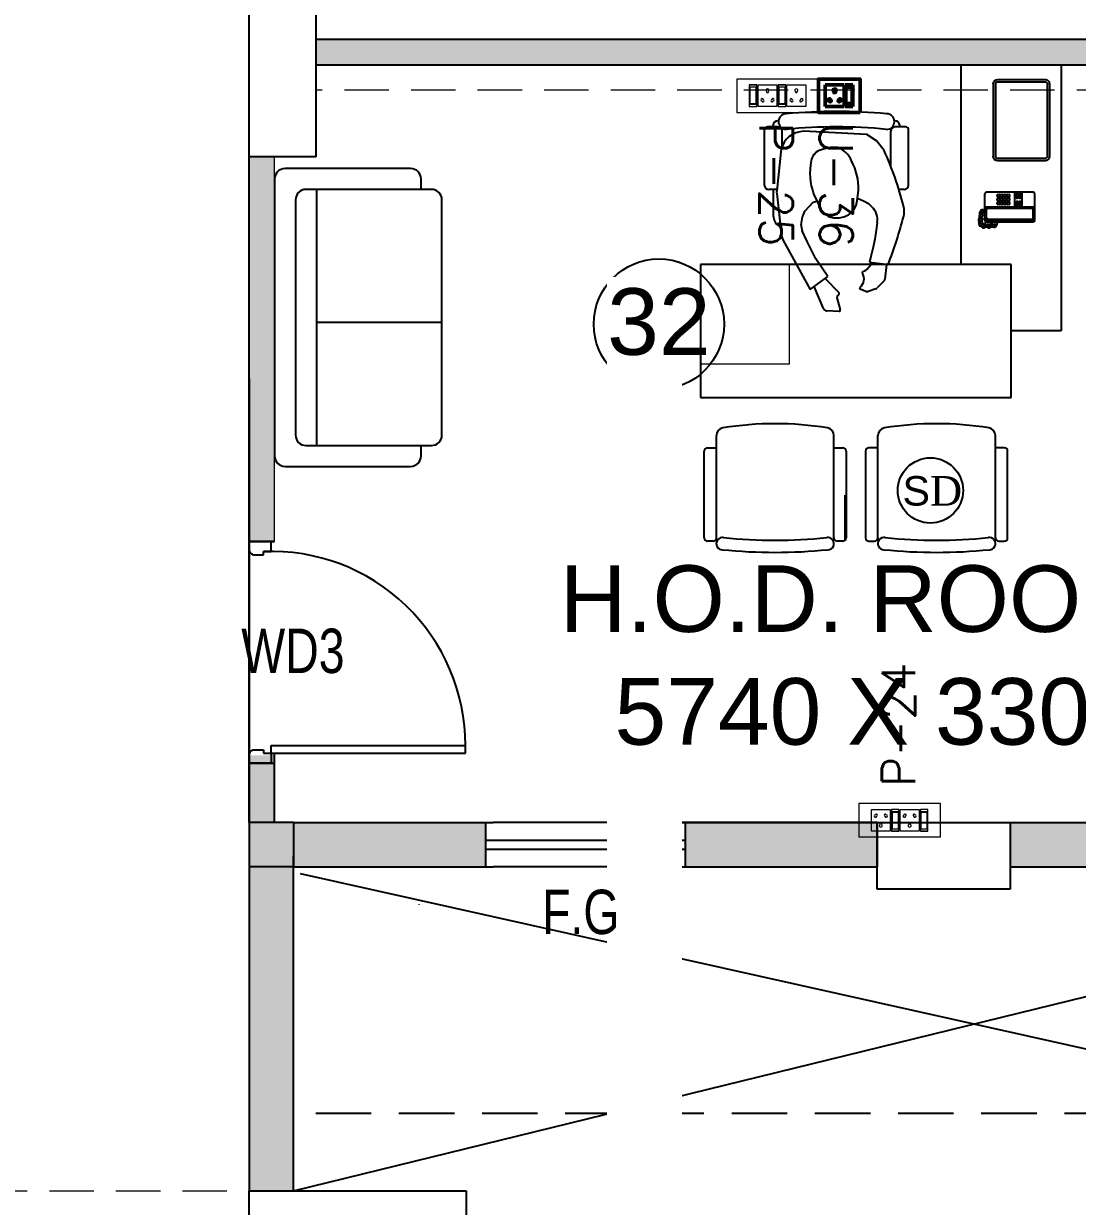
# Model space of a CAD drawing. Extents: x 11369658 to 11598203, y -3946797 to -3787209.
# Drawn here: x 11396796 to 11401545, y -3901166 to -3895836 of the extents above; entities that cross this region are included whole.
import ezdxf

# ---------------------------------------------------------------- set-up
doc = ezdxf.new("R2010")
doc.units = 0
doc.header["$MEASUREMENT"] = 0
for name, pattern in [('CENTER', [0]), ('DASHED', [0.75, 0.5, -0.25]), ('HIDDEN', [0.375, 0.25, -0.125])]:
    doc.linetypes.add(name, pattern=pattern)
doc.layers.get('0').update_dxf_attribs({"linetype": 'CONTINUOUS'})
for name, color, linetype, lineweight in [('0.0', 8, 'CONTINUOUS', 0), ('ELE-2NOS OF 6-16 RAW POWER SOCKET', 1, 'CONTINUOUS', 20), ('ELE-POWER SOCKET TEXT', 7, 'CONTINUOUS', 5), ('FA-BELOW SMOKE DERECTOR', 1, 'CONTINUOUS', 25)]:
    doc.layers.add(name, color=color, linetype=linetype, lineweight=lineweight)
for name, color, linetype in [('BEAM', 251, 'CONTINUOUS'), ('ELE-1NO 6-16A UPS SCOCKET', 223, 'CONTINUOUS'), ('ELE-LIGHTING TEXT', 7, 'CONTINUOUS'), ('HS', 251, 'CONTINUOUS')]:
    doc.layers.add(name, color=color, linetype=linetype)
doc.styles.add('ARIAL', font='arial.ttf', dxfattribs={"width": 0.75})
doc.styles.add('PDF Times New Roman', font='times.ttf')
doc.styles.get("Standard").update_dxf_attribs({"font": 'arial.ttf'})

# ---------------------------------------------------------------- blocks, each defined once
blk = doc.blocks.new('6 MODULES RAW POWER')
at = {"layer": 'ELE-2NOS OF 6-16 RAW POWER SOCKET', "color": 1, "ltscale": 300}
for p, q in [((-6.1, 92), (-6.1, 19.7)), ((-6.1, 92), (-6.1, 19.7)), ((19.1, 92), (-6.1, 92)), ((-6.1, 92), (19.1, 92)), ((-4, 84.2), (-4, 27.6)), ((17, 84.2), (-4, 84.2)), ((17, 27.6), (17, 84.2)), ((19.1, 19.7), (19.1, 92)), ((23.3, 92), (86.6, 92)), ((23.3, 19.7), (23.3, 92)), ((86.6, 92), (86.6, 19.7)), ((90.8, 92), (90.8, 19.7)), ((90.8, 92), (90.8, 19.7)), ((116, 92), (90.8, 92)), ((90.8, 92), (116, 92)), ((92.9, 84.2), (92.9, 27.6)), ((113.9, 84.2), (92.9, 84.2)), ((113.9, 27.6), (113.9, 84.2)), ((116, 19.7), (116, 92)), ((120.2, 19.7), (120.2, 92)), ((120.2, 92), (183.6, 92)), ((183.6, 92), (183.6, 19.7)), ((-6.1, 19.7), (19.1, 19.7)), ((-4, 30.1), (17, 30.1)), ((-4, 27.6), (17, 27.6)), ((86.6, 19.7), (23.3, 19.7)), ((90.8, 19.7), (116, 19.7)), ((92.9, 30.1), (113.9, 30.1)), ((92.9, 27.6), (113.9, 27.6)), ((183.6, 19.7), (120.2, 19.7))]:
    blk.add_line(p, q, dxfattribs=at)
blk.add_lwpolyline([(-48.5, 0), (226, 0), (226, 111.7), (-48.5, 111.7)], close=True, dxfattribs=at)
for centre, radius, start, end in [((36.9, 41.8), 4.25, 5.2689, 272.51), ((40.3, 38.8), 3.43, 202.6838, 75.0951), ((55, 73.7), 4.93, 307.1584, 232.8416), ((55, 68.8), 3.14, 161.4031, 18.5969), ((69.7, 38.8), 3.43, 104.9049, 337.3162), ((73, 41.8), 4.25, 267.49, 174.7311), ((133.8, 41.8), 4.25, 5.2689, 272.51), ((137.2, 38.8), 3.43, 202.6838, 75.0951), ((151.9, 73.7), 4.93, 307.1584, 232.8416), ((151.9, 68.8), 3.14, 161.4031, 18.5969), ((166.6, 38.8), 3.43, 104.9049, 337.3162), ((169.9, 41.8), 4.25, 267.49, 174.7311)]:
    blk.add_arc(centre, radius, start, end, dxfattribs=at)
blk = doc.blocks.new('UPS 6-16A 3M UPS SOCKET')
at = {"layer": 'ELE-1NO 6-16A UPS SCOCKET', "color": 223, "lineweight": 50}
for p, q in [((0, 57.9), (72.3, 57.9)), ((0, 57.9), (72.3, 57.9)), ((0, 32.7), (0, 57.9)), ((0, 57.9), (0, 32.7)), ((7.9, 55.8), (64.4, 55.8)), ((7.9, 34.8), (7.9, 55.8)), ((61.9, 55.8), (61.9, 34.8)), ((64.4, 55.8), (64.4, 34.8)), ((72.3, 57.9), (72.3, 32.7)), ((72.3, 32.7), (0, 32.7)), ((0, 28.5), (0, -34.8)), ((72.3, 28.5), (0, 28.5)), ((64.4, 34.8), (7.9, 34.8)), ((72.3, -34.8), (72.3, 28.5)), ((0, -34.8), (72.3, -34.8))]:
    blk.add_line(p, q, dxfattribs=at)
blk.add_lwpolyline([(92, 82.1), (92, -57.5), (-19.7, -57.5), (-19.7, 82.1)], close=True, dxfattribs=at)
for centre, radius, start, end in [((18.3, -3.1), 4.93, 37.1584, 322.8416), ((23.2, -3.1), 3.14, 251.4031, 108.5969), ((50.3, 14.9), 4.25, 357.49, 264.7311), ((53.2, 11.6), 3.43, 194.9049, 67.3162), ((50.3, -21.1), 4.25, 95.2689, 2.51), ((53.2, -17.8), 3.43, 292.6838, 165.0951)]:
    blk.add_arc(centre, radius, start, end, dxfattribs=at)
blk = doc.blocks.new('SMOKE DETECTOR')
at = {"layer": 'FA-BELOW SMOKE DERECTOR', "color": 7}
blk.add_circle((931029, -118294), 350, dxfattribs=at)
at = {"layer": 'FA-BELOW SMOKE DERECTOR', "insert": (930730, -118461), "char_height": 316.24, "attachment_point": 7, "style": 'PDF Times New Roman'}
blk.add_mtext('{\\fArial|b0|i0|c0|p34;S}D', dxfattribs=at)

msp = doc.modelspace()

# ---------------------------------------------------------------- hatches: boundary and pattern name
at = {"ltscale": 500}
for points in [[(11403842.5, -3895906.4), (11400442.5, -3895906.4), (11400442.5, -3896021.4), (11403842.5, -3896021.4)], [(11398012.5, -3899636.4), (11397812.5, -3899636.4), (11397812.5, -3901096.4), (11398012.5, -3901096.4)]]:
    msp.add_hatch(color=8, dxfattribs=at).paths.add_polyline_path(points)
at = {"layer": 'HS', "lineweight": -3, "ltscale": 500}
h = msp.add_hatch(color=8, dxfattribs=at)
h.dxf.hatch_style = 1
h.paths.add_polyline_path([(11403842.5, -3896021.4), (11403842.5, -3895906.4), (11400442.5, -3895906.4), (11398112.5, -3895906.4), (11398112.5, -3896021.4)])
h = msp.add_hatch(color=8, dxfattribs=at)
h.dxf.hatch_style = 1
h.paths.add_polyline_path([(11397812.5, -3896169.5), (11397812.5, -3897867.5), (11397927.5, -3897877.3), (11397812.5, -3897867.5)])
h.paths.add_polyline_path([(11397812.5, -3898169.5), (11397812.5, -3896436.4), (11397927.5, -3896436.4), (11397927.5, -3898169.5)])
h = msp.add_hatch(color=8, dxfattribs=at)
h.dxf.hatch_style = 1
h.paths.add_polyline_path([(11397812.5, -3897436.4), (11397812.5, -3899134.3), (11397927.5, -3899144.1), (11397812.5, -3899134.3)])
h.paths.add_polyline_path([(11397812.5, -3899436.4), (11397812.5, -3899134.3), (11397927.5, -3899134.3), (11397927.5, -3899436.4)])
h = msp.add_hatch(color=8, dxfattribs=at)
h.dxf.hatch_style = 1
h.paths.add_polyline_path([(11397812.5, -3899636.4), (11398012.5, -3899636.4), (11398012.5, -3899436.4), (11397812.5, -3899436.4)])
h = msp.add_hatch(color=8, dxfattribs=at)
h.dxf.hatch_style = 1
h.paths.add_polyline_path([(11399777.5, -3899636.4), (11400642.5, -3899636.4), (11400642.5, -3899436.4), (11399777.5, -3899436.4)])
h.paths.add_polyline_path([(11398877.5, -3899436.4), (11398012.5, -3899436.4), (11398012.5, -3899636.4), (11398877.5, -3899636.4)])
h = msp.add_hatch(color=8, dxfattribs=at)
h.dxf.hatch_style = 1
h.paths.add_polyline_path([(11402142.5, -3899636.4), (11402142.5, -3899436.4), (11401242.5, -3899436.4), (11401242.5, -3899636.4)])

# ---------------------------------------------------------------- linework, layer by layer
at = {"color": 8, "lineweight": 25, "ltscale": 500}
for p, q in [((11397812.5, -3896436.4), (11397812.5, -3895536.4)), ((11398112.5, -3895536.4), (11398112.5, -3896436.4)), ((11397812.5, -3899436.4), (11397812.5, -3896436.4)), ((11398112.5, -3896436.4), (11397812.5, -3896436.4)), ((11398877.5, -3899436.4), (11398877.5, -3899636.4)), ((11400642.5, -3899436.4), (11399327.5, -3899436.4)), ((11400642.5, -3899436.4), (11399462.5, -3899436.4)), ((11399777.5, -3899436.4), (11399777.5, -3899636.4)), ((11400642.5, -3899736.4), (11400642.5, -3899436.4)), ((11400642.5, -3899436.4), (11401242.5, -3899436.4)), ((11401242.5, -3899436.4), (11401242.5, -3899736.4)), ((11398012.5, -3899636.4), (11397812.5, -3899636.4)), ((11397812.5, -3899636.4), (11397812.5, -3901096.4)), ((11398012.5, -3901096.4), (11398012.5, -3899588.1)), ((11398012.5, -3901096.4), (11398012.5, -3899636.4)), ((11401242.5, -3899736.4), (11400642.5, -3899736.4)), ((11398577.5, -3899804.7), (11398577.5, -3899805.5)), ((11397812.5, -3901096.4), (11398012.5, -3901096.4)), ((11397812.5, -3901396.4), (11397812.5, -3901096.4)), ((11397812.5, -3901096.4), (11398790.7, -3901096.4)), ((11398790.7, -3901096.4), (11398790.7, -3901396.4))]:
    msp.add_line(p, q, dxfattribs=at)
at = {"color": 8, "lineweight": 25}
for p, q in [((11398112.5, -3895906.4), (11400442.5, -3895906.4)), ((11400442.5, -3895906.4), (11403842.5, -3895906.4)), ((11398112.5, -3896021.4), (11403842.5, -3896021.4)), ((11401022.3, -3896921.4), (11401022.3, -3896021.4)), ((11401022.3, -3896021.4), (11401472.3, -3896021.4)), ((11401472.3, -3896021.4), (11401472.3, -3897221.4)), ((11401166.6, -3896108.3), (11401166.6, -3896434.3)), ((11401176.6, -3896108.3), (11401176.6, -3896434.3)), ((11401186.6, -3896088.3), (11401399.6, -3896088.3)), ((11401186.6, -3896098.3), (11401399.6, -3896098.3)), ((11401409.6, -3896108.3), (11401409.6, -3896434.3)), ((11401419.6, -3896108.3), (11401419.6, -3896434.3)), ((11400198.7, -3896273.9), (11400195.3, -3896273.9)), ((11400724.2, -3896273.9), (11400720.8, -3896273.9)), ((11400134.7, -3896563.9), (11400134.7, -3896315.4)), ((11400194.8, -3896301.7), (11400148.4, -3896301.7)), ((11400174.7, -3896301.7), (11400174.7, -3896294.4)), ((11400214.7, -3896389), (11400214.7, -3896321.6)), ((11400596, -3896336.4), (11400311.7, -3896321)), ((11400640.7, -3896364.5), (11400596, -3896336.4)), ((11400704.7, -3896479.4), (11400704.7, -3896321.6)), ((11400771.1, -3896301.7), (11400724.6, -3896301.7)), ((11400744.7, -3896301.7), (11400744.7, -3896294.4)), ((11400784.7, -3896563.9), (11400784.7, -3896315.4)), ((11400674.7, -3896407.8), (11400640.7, -3896364.5)), ((11400208.5, -3896414.7), (11400190.4, -3896590.4)), ((11400209.9, -3896403.4), (11400208.5, -3896414.7)), ((11400411.6, -3896398.7), (11400382, -3896408.1)), ((11400433.3, -3896395.1), (11400411.6, -3896398.7)), ((11400464.3, -3896394.3), (11400433.3, -3896395.1)), ((11401399.6, -3896444.3), (11401186.6, -3896444.3)), ((11401399.6, -3896454.3), (11401186.6, -3896454.3)), ((11400191.1, -3896583.9), (11400154.7, -3896583.9)), ((11400176.6, -3896706.6), (11400176.6, -3896583.9)), ((11400190.5, -3896601.3), (11400212.5, -3896792.4)), ((11400552.8, -3896633.2), (11400558.6, -3896587.7)), ((11400764.7, -3896583.9), (11400741.2, -3896583.9)), ((11401128.7, -3896721.5), (11401128.7, -3896602.8)), ((11401345.7, -3896595.8), (11401136.7, -3896595.8)), ((11401263.7, -3896663.8), (11401263.7, -3896595.8)), ((11401272.7, -3896602.8), (11401275.7, -3896602.8)), ((11401284.2, -3896602.8), (11401287.2, -3896602.8)), ((11401296.2, -3896663.8), (11401296.2, -3896595.8)), ((11401353.7, -3896723.8), (11401353.7, -3896602.8)), ((11400318.9, -3896680.2), (11400354.8, -3896641.2)), ((11400354.8, -3896641.2), (11400371.4, -3896635.8)), ((11400356.9, -3896603.7), (11400386.1, -3896665.8)), ((11400537.7, -3896675.8), (11400547.8, -3896656.3)), ((11400547.8, -3896656.3), (11400552.8, -3896633.2)), ((11400554.1, -3896623.4), (11400584.1, -3896636.8)), ((11400584.1, -3896636.8), (11400603.6, -3896646.9)), ((11400603.6, -3896646.9), (11400619.5, -3896662.1)), ((11401184.7, -3896615.8), (11401184.7, -3896607.8)), ((11401184.7, -3896632.8), (11401184.7, -3896624.8)), ((11401184.7, -3896649.8), (11401184.7, -3896641.8)), ((11401186.7, -3896605.8), (11401192.7, -3896605.8)), ((11401192.7, -3896617.8), (11401186.7, -3896617.8)), ((11401186.7, -3896622.8), (11401192.7, -3896622.8)), ((11401192.7, -3896634.8), (11401186.7, -3896634.8)), ((11401186.7, -3896639.8), (11401192.7, -3896639.8)), ((11401192.7, -3896651.8), (11401186.7, -3896651.8)), ((11401194.7, -3896607.8), (11401194.7, -3896615.8)), ((11401194.7, -3896624.8), (11401194.7, -3896632.8)), ((11401194.7, -3896641.8), (11401194.7, -3896649.8)), ((11401199.7, -3896615.8), (11401199.7, -3896607.8)), ((11401199.7, -3896632.8), (11401199.7, -3896624.8)), ((11401199.7, -3896649.8), (11401199.7, -3896641.8)), ((11401201.7, -3896605.8), (11401207.7, -3896605.8)), ((11401207.7, -3896617.8), (11401201.7, -3896617.8)), ((11401201.7, -3896622.8), (11401207.7, -3896622.8)), ((11401207.7, -3896634.8), (11401201.7, -3896634.8)), ((11401201.7, -3896639.8), (11401207.7, -3896639.8)), ((11401207.7, -3896651.8), (11401201.7, -3896651.8)), ((11401209.7, -3896607.8), (11401209.7, -3896615.8)), ((11401209.7, -3896624.8), (11401209.7, -3896632.8)), ((11401209.7, -3896641.8), (11401209.7, -3896649.8)), ((11401214.7, -3896615.8), (11401214.7, -3896607.8)), ((11401214.7, -3896632.8), (11401214.7, -3896624.8)), ((11401214.7, -3896649.8), (11401214.7, -3896641.8)), ((11401216.7, -3896605.8), (11401222.7, -3896605.8)), ((11401222.7, -3896617.8), (11401216.7, -3896617.8)), ((11401216.7, -3896622.8), (11401222.7, -3896622.8)), ((11401222.7, -3896634.8), (11401216.7, -3896634.8)), ((11401216.7, -3896639.8), (11401222.7, -3896639.8)), ((11401222.7, -3896651.8), (11401216.7, -3896651.8)), ((11401224.7, -3896607.8), (11401224.7, -3896615.8)), ((11401224.7, -3896624.8), (11401224.7, -3896632.8)), ((11401224.7, -3896641.8), (11401224.7, -3896649.8)), ((11401229.7, -3896615.8), (11401229.7, -3896607.8)), ((11401229.7, -3896632.8), (11401229.7, -3896624.8)), ((11401229.7, -3896649.8), (11401229.7, -3896641.8)), ((11401231.7, -3896605.8), (11401237.7, -3896605.8)), ((11401237.7, -3896617.8), (11401231.7, -3896617.8)), ((11401231.7, -3896622.8), (11401237.7, -3896622.8)), ((11401237.7, -3896634.8), (11401231.7, -3896634.8)), ((11401231.7, -3896639.8), (11401237.7, -3896639.8)), ((11401237.7, -3896651.8), (11401231.7, -3896651.8)), ((11401239.7, -3896607.8), (11401239.7, -3896615.8)), ((11401239.7, -3896624.8), (11401239.7, -3896632.8)), ((11401239.7, -3896641.8), (11401239.7, -3896649.8)), ((11401270.7, -3896620.8), (11401270.7, -3896604.8)), ((11401270.7, -3896654.8), (11401270.7, -3896638.8)), ((11401275.7, -3896622.8), (11401272.7, -3896622.8)), ((11401272.7, -3896636.8), (11401275.7, -3896636.8)), ((11401277.7, -3896604.8), (11401277.7, -3896620.8)), ((11401277.7, -3896638.8), (11401277.7, -3896654.8)), ((11401282.2, -3896620.8), (11401282.2, -3896604.8)), ((11401282.2, -3896654.8), (11401282.2, -3896638.8)), ((11401287.2, -3896622.8), (11401284.2, -3896622.8)), ((11401284.2, -3896636.8), (11401287.2, -3896636.8)), ((11401289.2, -3896604.8), (11401289.2, -3896620.8)), ((11401289.2, -3896638.8), (11401289.2, -3896654.8)), ((11400301.4, -3896742.3), (11400306.1, -3896707.3)), ((11401353.7, -3896663.8), (11401128.7, -3896663.8)), ((11401131.7, -3896723.8), (11401131.7, -3896663.8)), ((11401136.2, -3896711.8), (11401136.2, -3896675.8)), ((11401141.7, -3896668.9), (11401141.7, -3896663.8)), ((11401339.2, -3896668.8), (11401143.2, -3896668.8)), ((11401275.7, -3896656.8), (11401272.7, -3896656.8)), ((11401287.2, -3896656.8), (11401284.2, -3896656.8)), ((11401340.7, -3896668.9), (11401340.7, -3896663.8)), ((11401346.2, -3896711.8), (11401346.2, -3896675.8)), ((11401350.7, -3896723.8), (11401350.7, -3896663.8)), ((11400642.9, -3896734.7), (11400639.4, -3896766.5)), ((11400643.3, -3896732.4), (11400642.9, -3896734.7)), ((11401353.7, -3896723.8), (11401128.7, -3896723.8)), ((11401345.7, -3896730.8), (11401136.7, -3896730.8)), ((11401141.7, -3896723.8), (11401141.7, -3896718.6)), ((11401339.2, -3896718.8), (11401143.2, -3896718.8)), ((11401340.7, -3896723.8), (11401340.7, -3896718.6)), ((11400218.3, -3896810.8), (11400341.5, -3897034.4)), ((11400327.6, -3896818.7), (11400305.4, -3896769.8)), ((11400632.9, -3896807.6), (11400625.7, -3896844.4)), ((11400639.4, -3896766.5), (11400632.9, -3896807.6)), ((11400367.4, -3896896.6), (11400327.6, -3896818.7)), ((11400625.7, -3896844.4), (11400614.9, -3896886.3)), ((11401247.3, -3896921.4), (11399847.3, -3896921.4)), ((11399847.3, -3896921.4), (11399847.3, -3897521.4)), ((11400420.8, -3896976.6), (11400367.4, -3896896.6)), ((11400614.9, -3896886.3), (11400608.5, -3896911)), ((11400608.5, -3896911), (11400692.6, -3896922.2)), ((11400685.8, -3896921.5), (11400677.7, -3896988.5)), ((11401247.3, -3897521.4), (11401247.3, -3896921.4)), ((11400341.5, -3897034.4), (11400420.8, -3896976.6)), ((11400401, -3897120.5), (11400359.5, -3897021.6)), ((11400409.3, -3896985.4), (11400470.9, -3897048.2)), ((11400673.5, -3896997.2), (11400643.5, -3897027.5)), ((11400462.8, -3897076.4), (11400476.9, -3897125.7)), ((11400470.3, -3897056.7), (11400468.6, -3897058.1)), ((11400591.4, -3897042.9), (11400567.2, -3897032.8)), ((11400637.6, -3897031.2), (11400602, -3897043.2)), ((11400471.2, -3897133), (11400416.3, -3897131.1)), ((11401472.3, -3897221.4), (11401247.3, -3897221.4)), ((11397812.5, -3897436.4), (11397812.5, -3899423.9)), ((11399847.3, -3897521.4), (11401247.3, -3897521.4)), ((11399918.4, -3898153.7), (11399918.4, -3897692.9)), ((11400448.4, -3898153.7), (11400448.4, -3897692.9)), ((11400646.3, -3898153.7), (11400646.3, -3897692.9)), ((11401176.3, -3898153.7), (11401176.3, -3897692.9)), ((11397812.5, -3897751.4), (11397812.5, -3901096.4)), ((11399863.4, -3898153.7), (11399863.4, -3897763.1)), ((11399878.4, -3897748.1), (11399918.4, -3897748.1)), ((11400448.4, -3897748.1), (11400488.4, -3897748.1)), ((11400503.4, -3897763.1), (11400503.4, -3898153.7)), ((11400591.3, -3897763.1), (11400591.3, -3898153.7)), ((11400646.3, -3897748.1), (11400606.3, -3897748.1)), ((11401216.3, -3897748.1), (11401176.3, -3897748.1)), ((11401231.3, -3898153.7), (11401231.3, -3897763.1)), ((11400497.1, -3897961.2), (11400497.1, -3898161.2)), ((11397812.5, -3898169.5), (11397927.5, -3898169.5)), ((11397927.5, -3898169.5), (11397812.5, -3898169.5)), ((11397912.5, -3898169.5), (11397812.5, -3898169.5)), ((11397812.5, -3898169.5), (11397812.5, -3898214.5)), ((11397912.5, -3898214.5), (11397912.5, -3898169.5)), ((11399903.4, -3898168.7), (11399878.4, -3898168.7)), ((11400488.4, -3898168.7), (11400463.4, -3898168.7)), ((11400606.3, -3898168.7), (11400631.3, -3898168.7)), ((11401191.3, -3898168.7), (11401216.3, -3898168.7)), ((11397812.5, -3898214.5), (11397815, -3898214.5)), ((11397827.5, -3898229.5), (11397827.5, -3898227)), ((11397827.5, -3898229.5), (11397877.5, -3898229.5)), ((11397877.5, -3898229.5), (11397877.5, -3898214.5)), ((11397877.5, -3898214.5), (11397912.5, -3898214.5)), ((11397912.5, -3899124.5), (11397912.5, -3899089.5)), ((11397912.5, -3899089.5), (11398787.5, -3899089.5)), ((11398787.5, -3899124.5), (11398787.5, -3899089.5)), ((11397812.5, -3899124.5), (11397815, -3899124.5)), ((11397812.5, -3899169.5), (11397812.5, -3899124.5)), ((11397827.5, -3899109.5), (11397827.5, -3899112)), ((11397827.5, -3899109.5), (11397877.5, -3899109.5)), ((11397877.5, -3899109.5), (11397877.5, -3899124.5)), ((11397877.5, -3899124.5), (11397912.5, -3899124.5)), ((11397912.5, -3899124.5), (11398787.5, -3899124.5)), ((11397912.5, -3899124.5), (11397912.5, -3899169.5)), ((11397927.5, -3899436.4), (11397927.5, -3899124.5)), ((11397812.5, -3899169.5), (11397927.5, -3899169.5)), ((11397912.5, -3899169.5), (11397812.5, -3899169.5)), ((11398012.5, -3899436.4), (11397812.5, -3899436.4)), ((11398012.5, -3899436.4), (11398012.5, -3899636.4)), ((11398012.5, -3899436.4), (11398912.5, -3899436.4)), ((11398012.5, -3899436.4), (11398012.5, -3899636.4)), ((11398012.5, -3899436.4), (11398912.5, -3899436.4)), ((11399742.5, -3899436.4), (11398912.5, -3899436.4)), ((11399742.5, -3899436.4), (11400642.5, -3899436.4)), ((11400642.5, -3899436.4), (11400642.5, -3899636.4)), ((11401242.5, -3899436.4), (11402142.5, -3899436.4)), ((11398012.5, -3899636.4), (11398912.5, -3899636.4)), ((11398012.5, -3899636.4), (11398912.5, -3899636.4)), ((11399742.5, -3899636.4), (11398912.5, -3899636.4)), ((11399742.5, -3899636.4), (11400642.5, -3899636.4)), ((11401242.5, -3899636.4), (11402142.5, -3899636.4)), ((11398012.5, -3901096.4), (11403842.5, -3899666.4)), ((11398042.5, -3899666.4), (11404762.5, -3901166.4))]:
    msp.add_line(p, q, dxfattribs=at)
at = {"color": 8}
for p, q in [((11398540.3, -3896489.2), (11397974.6, -3896489.2)), ((11397927.5, -3896536.4), (11397927.5, -3897784.7)), ((11398587.4, -3896583.5), (11398587.4, -3896536.4)), ((11398634.5, -3896583.5), (11398068.9, -3896583.5)), ((11398116, -3896583.5), (11398116, -3897737.5)), ((11398021.7, -3896630.6), (11398021.7, -3897690.4)), ((11398681.7, -3897690.4), (11398681.7, -3896630.6)), ((11398116, -3897182.4), (11398681.7, -3897182.4)), ((11398068.9, -3897737.5), (11398634.5, -3897737.5)), ((11398587.4, -3897784.7), (11398587.4, -3897737.5)), ((11397974.6, -3897831.8), (11398540.3, -3897831.8))]:
    msp.add_line(p, q, dxfattribs=at)
at = {"color": 8, "lineweight": 25, "ltscale": 2}
for p, q in [((11398877.5, -3899516.4), (11399777.5, -3899516.4)), ((11398877.5, -3899556.4), (11399777.5, -3899556.4))]:
    msp.add_line(p, q, dxfattribs=at)
at = {"color": 8, "linetype": 'DASHED', "lineweight": 25, "ltscale": 500}
msp.add_line((11398112.5, -3900746.4), (11403392.5, -3900746.4), dxfattribs=at)
at = {"color": 8, "lineweight": -3, "ltscale": 500}
msp.add_circle((11399659.4, -3897190.7), 293.8, dxfattribs=at)
at = {"color": 8}
for centre, radius, start, end in [((11400195.3, -3896294.4), 20.5, 90, 180), ((11400233.6, -3896277.9), 35.2, 90, 270), ((11400459.7, -3898569), 2337.2, 84.4479, 95.5521), ((11400685.9, -3896277.9), 35.2, 270, 90), ((11400724.2, -3896294.4), 20.5, 0, 90), ((11400148.4, -3896315.4), 13.7, 90, 180), ((11400194.8, -3896321.6), 19.9, 0, 90), ((11400316.9, -3896431.5), 110.6, 92.6749, 165.2934), ((11400459.7, -3898569.2), 2267.5, 84.2765, 95.7235), ((11400724.6, -3896321.6), 19.9, 90, 180), ((11400771.1, -3896315.4), 13.7, 0, 90), ((11400408.5, -3896466.9), 64.5, 114.2386, 168.7484), ((11400429.1, -3896494.8), 106.5, 22.03, 70.7224), ((11399282.4, -3897034.5), 1526.8, 14.2923, 24.2344), ((11397974.6, -3896536.4), 47.1, 90, 180), ((11398540.3, -3896536.4), 47.1, 0, 90), ((11400619.6, -3896508.1), 279.5, 168.9167, 200.011), ((11400288.5, -3896581.1), 270.6, 358.6022, 27.7931), ((11398068.9, -3896630.6), 47.1, 90, 180), ((11398634.5, -3896630.6), 47.1, 0, 90), ((11400154.7, -3896563.9), 20, 180, 270), ((11400240.1, -3896595.5), 50, 174.13, 186.5666), ((11400764.7, -3896563.9), 20, 270, 0), ((11401136.8, -3896603.9), 8.13, 90.3351, 172.0367), ((11401272.7, -3896604.8), 2, 90, 180), ((11401275.7, -3896604.8), 2, 0, 90), ((11401284.2, -3896604.8), 2, 90, 180), ((11401287.2, -3896604.8), 2, 0, 90), ((11401345.7, -3896603.9), 8.13, 7.9633, 89.6649), ((11401186.7, -3896607.8), 2, 90, 180), ((11401186.7, -3896615.8), 2, 180, 270), ((11401186.7, -3896624.8), 2, 90, 180), ((11401186.7, -3896632.8), 2, 180, 270), ((11401186.7, -3896641.8), 2, 90, 180), ((11401186.7, -3896649.8), 2, 180, 270), ((11401192.7, -3896607.8), 2, 0, 90), ((11401192.7, -3896615.8), 2, 270, 0), ((11401192.7, -3896624.8), 2, 0, 90), ((11401192.7, -3896632.8), 2, 270, 0), ((11401192.7, -3896641.8), 2, 0, 90), ((11401192.7, -3896649.8), 2, 270, 0), ((11401201.7, -3896607.8), 2, 90, 180), ((11401201.7, -3896615.8), 2, 180, 270), ((11401201.7, -3896624.8), 2, 90, 180), ((11401201.7, -3896632.8), 2, 180, 270), ((11401201.7, -3896641.8), 2, 90, 180), ((11401201.7, -3896649.8), 2, 180, 270), ((11401207.7, -3896607.8), 2, 0, 90), ((11401207.7, -3896615.8), 2, 270, 0), ((11401207.7, -3896624.8), 2, 0, 90), ((11401207.7, -3896632.8), 2, 270, 0), ((11401207.7, -3896641.8), 2, 0, 90), ((11401207.7, -3896649.8), 2, 270, 0), ((11401216.7, -3896607.8), 2, 90, 180), ((11401216.7, -3896615.8), 2, 180, 270), ((11401216.7, -3896624.8), 2, 90, 180), ((11401216.7, -3896632.8), 2, 180, 270), ((11401216.7, -3896641.8), 2, 90, 180), ((11401216.7, -3896649.8), 2, 180, 270), ((11401222.7, -3896607.8), 2, 0, 90), ((11401222.7, -3896615.8), 2, 270, 0), ((11401222.7, -3896624.8), 2, 0, 90), ((11401222.7, -3896632.8), 2, 270, 0), ((11401222.7, -3896641.8), 2, 0, 90), ((11401222.7, -3896649.8), 2, 270, 0), ((11401231.7, -3896607.8), 2, 90, 180), ((11401231.7, -3896615.8), 2, 180, 270), ((11401231.7, -3896624.8), 2, 90, 180), ((11401231.7, -3896632.8), 2, 180, 270), ((11401231.7, -3896641.8), 2, 90, 180), ((11401231.7, -3896649.8), 2, 180, 270), ((11401237.7, -3896607.8), 2, 0, 90), ((11401237.7, -3896615.8), 2, 270, 0), ((11401237.7, -3896624.8), 2, 0, 90), ((11401237.7, -3896632.8), 2, 270, 0), ((11401237.7, -3896641.8), 2, 0, 90), ((11401237.7, -3896649.8), 2, 270, 0), ((11401272.7, -3896620.8), 2, 180, 270), ((11401272.7, -3896638.8), 2, 90, 180), ((11401272.7, -3896654.8), 2, 180, 270), ((11401275.7, -3896620.8), 2, 270, 0), ((11401275.7, -3896638.8), 2, 0, 90), ((11401275.7, -3896654.8), 2, 270, 0), ((11401284.2, -3896620.8), 2, 180, 270), ((11401284.2, -3896638.8), 2, 90, 180), ((11401284.2, -3896654.8), 2, 180, 270), ((11401287.2, -3896620.8), 2, 270, 0), ((11401287.2, -3896638.8), 2, 0, 90), ((11401287.2, -3896654.8), 2, 270, 0), ((11400225.8, -3896706.6), 49.2, 180, 248.5912), ((11400355.7, -3896714), 50, 137.3813, 172.245), ((11400457.1, -3896634.5), 77.6, 203.7454, 269.9382), ((11400459.2, -3896605.2), 106.9, 268.8057, 300.4562), ((11400474.9, -3896629.5), 78.1, 299.5901, 323.6043), ((11400564.3, -3896720), 80, 351.0713, 46.3762), ((11398635, -3896140.5), 2201.1, 339.1975, 345.057), ((11400665.1, -3896682.3), 100, 345.057, 14.2923), ((11401112.1, -3896705.7), 9.96, 70.7678, 202.1993), ((11401144.7, -3896692.4), 45.2, 202.1993, 218.7061), ((11401111.5, -3896691.3), 7.69, 54.1173, 197.5859), ((11401140.2, -3896682.2), 37.8, 197.5859, 215.5207), ((11401118.1, -3896684.2), 10.1, 150.0293, 222.6449), ((11401116.9, -3896683.4), 8.58, 53.7599, 150.0293), ((11401113.6, -3896701.2), 5.18, 215.5207, 70.7678), ((11401113.7, -3896688.3), 3.98, 222.6449, 54.1173), ((11401122.1, -3896687.8), 3.93, 136.7726, 341.2744), ((11401126.5, -3896691.9), 9.9, 11.0216, 136.7726), ((11401115.4, -3896685.5), 11.1, 341.2744, 53.7599), ((11401143.2, -3896675.8), 7, 90, 180), ((11401339.2, -3896675.8), 7, 0, 90), ((11400350.9, -3896749.1), 50, 172.245, 204.4377), ((11401110.7, -3896722.6), 11.2, 61.7114, 215.6221), ((11401111.3, -3896737.5), 10.5, 67.2705, 216.0232), ((11401116.3, -3896718.6), 18.2, 215.6221, 258.5407), ((11401116.1, -3896734), 16.4, 216.0232, 288.3219), ((11401113.5, -3896717.3), 5.24, 218.7061, 61.7114), ((11401120.4, -3896747.4), 8.69, 106.3693, 249.0517), ((11401113.6, -3896732), 4.5, 258.5407, 67.2705), ((11401121.7, -3896744), 12.3, 249.0517, 11.0376), ((11401119.5, -3896744.3), 5.52, 288.3219, 106.3693), ((11401128.5, -3896743.9), 5.68, 22.8847, 261.2192), ((11401139, -3896731.7), 21.1, 237.4117, 287.8759), ((11401136.8, -3896722.6), 8.13, 172.0367, 269.6649), ((11401143.2, -3896711.8), 7, 180, 270), ((11401148.4, -3896747.4), 9.36, 125.1426, 289.7822), ((11401143.7, -3896745.9), 6.21, 286.9701, 96.8357), ((11401145.6, -3896739.6), 17.6, 289.7822, 346.6067), ((11401157.6, -3896742.5), 5.22, 346.6067, 217.5951), ((11401169.7, -3896733.1), 20.5, 217.5951, 285.5174), ((11401173.5, -3896744.2), 5.12, 85.3579, 306.5175), ((11401173.3, -3896746.1), 7.05, 285.5174, 85.3579), ((11401159.2, -3896724.9), 29.1, 306.5175, 348.3481), ((11401339.2, -3896711.8), 7, 270, 0), ((11401345.7, -3896722.6), 8.13, 270.3351, 352.0367), ((11400262.1, -3896786.7), 50, 186.5666, 208.8411), ((11400551.9, -3896888.5), 70.6, 292.6763, 340.252), ((11400534.7, -3896986.3), 49.2, 309.4138, 31.1776), ((11400581, -3896958.3), 5, 112.6763, 211.1776), ((11400569.1, -3897028.2), 5, 129.4138, 247.5009), ((11400632.8, -3897017), 15, 288.668, 315.2856), ((11400662.8, -3896986.7), 15, 315.2856, 353.0985), ((11400479.4, -3897071.6), 17.3, 128.3615, 196.0553), ((11400466.8, -3897052.2), 5.76, 308.3615, 44.477), ((11400597.2, -3897029), 15, 247.5009, 288.668), ((11400417, -3897113.8), 17.3, 202.7505, 267.9721), ((11400471.4, -3897127.3), 5.76, 267.9721, 16.0553), ((11399953.4, -3897692.9), 35, 99.3443, 180), ((11400183.4, -3899090.7), 1451.5, 80.6557, 99.3443), ((11400413.4, -3897692.9), 35, 0, 80.6557), ((11398068.9, -3897690.4), 47.1, 180, 270), ((11398634.5, -3897690.4), 47.1, 270, 360), ((11399878.4, -3897763.1), 15, 90, 180), ((11400488.4, -3897763.1), 15, 0, 90), ((11397974.6, -3897784.7), 47.1, 180, 270), ((11398540.3, -3897784.7), 47.1, 270, 0), ((11399878.4, -3898153.7), 15, 180, 270), ((11399903.4, -3898153.7), 15, 270, 0), ((11399935, -3898157.3), 17, 167.5019, 215.1907), ((11399945.6, -3898179.6), 27.5, 79.1508, 270), ((11400183.4, -3895815.8), 2348.3, 264.3155, 275.6845), ((11400421.2, -3898179.6), 27.5, 270, 100.8492), ((11400431.8, -3898157.3), 17, 324.8093, 12.4981), ((11400463.4, -3898153.7), 15, 180, 270), ((11400488.4, -3898153.7), 15, 270, 0), ((11397827.5, -3898214.5), 12.5, 180, 270), ((11397912.5, -3899089.5), 875, 0, 92.2924), ((11400183.4, -3895870.8), 2348.3, 264.1887, 275.8113), ((11397827.5, -3899124.5), 12.5, 90, 180)]:
    msp.add_arc(centre, radius, start, end, dxfattribs=at)
at = {"color": 8, "extrusion": (0, 0, -1)}
for centre, major_axis, start_param, end_param in [((11401186.6, -3896108.3), (-14.1, 14.1), -0.785398, 0.785398), ((11401186.6, -3896108.3), (-7.07, 7.07), -0.785398, 0.785398), ((11401399.6, -3896108.3), (-14.1, -14.1), 2.356194, 3.926991), ((11401399.6, -3896108.3), (-7.07, -7.07), 2.356194, 3.926991), ((11401186.6, -3896434.3), (-14.1, -14.1), 5.497787, 7.068583), ((11401186.6, -3896434.3), (-7.07, -7.07), 5.497787, 7.068583), ((11401399.6, -3896434.3), (-7.07, 7.07), 2.356194, 3.926991), ((11401399.6, -3896434.3), (-14.1, 14.1), 2.356194, 3.926991)]:
    msp.add_ellipse(centre, major_axis=major_axis, ratio=1, start_param=start_param, end_param=end_param, dxfattribs=at)
at = {"color": 8}
for centre, major_axis, start_param, end_param in [((11400681.3, -3897692.9), (24.7, -24.7), 2.519283, 3.926991), ((11400911.3, -3899090.7), (1451.5, 0), 1.407704, 1.733881), ((11401141.3, -3897692.9), (24.7, -24.7), 0.785398, 2.193106), ((11400606.3, -3897763.1), (10.6, 10.6), 0.785398, 2.356194), ((11401216.3, -3897763.1), (10.6, -10.6), 0.785398, 2.356194), ((11400606.3, -3898153.7), (10.6, -10.6), 3.926991, 5.497787), ((11400631.3, -3898153.7), (10.6, 10.6), 3.926991, 5.497787), ((11400673.5, -3898179.6), (17.2, -21.5), 2.277273, 5.60822), ((11400662.9, -3898157.3), (12, 12), 2.138061, 2.970388), ((11400911.3, -3895815.8), (2348, -37.7), 4.629216, 4.827641), ((11401149, -3898179.6), (17.2, 21.4), 3.818792, 7.149739), ((11401159.6, -3898157.3), (12, 12), -1.399592, -0.567265), ((11401191.3, -3898153.7), (10.6, -10.6), 3.926991, 5.497787), ((11401216.3, -3898153.7), (10.6, 10.6), 3.926991, 5.497787), ((11400911.3, -3895870.8), (136.9, -2344.3), -0.15974, 0.043114)]:
    msp.add_ellipse(centre, major_axis=major_axis, ratio=1, start_param=start_param, end_param=end_param, dxfattribs=at)
at = {"layer": '0.0', "ltscale": 500}
for p, q in [((11397927.5, -3898169.5), (11397927.5, -3896436.4)), ((11400247.3, -3896921.4), (11400247.3, -3897371.4)), ((11400247.3, -3897371.4), (11399847.3, -3897371.4))]:
    msp.add_line(p, q, dxfattribs=at)
at = {"layer": 'BEAM', "color": 8, "linetype": 'HIDDEN', "lineweight": 18, "ltscale": 800}
for p, q in [((11403842.5, -3896021.4), (11398112.5, -3896021.4)), ((11403842.5, -3896136.4), (11398112.5, -3896136.4)), ((11394812.5, -3901096.4), (11397812.5, -3901096.4))]:
    msp.add_line(p, q, dxfattribs=at)

# ---------------------------------------------------------------- block references
at = {"layer": 'ELE-1NO 6-16A UPS SCOCKET', "linetype": 'ByBlock', "xscale": 1.342823854211085, "yscale": 1.342823854211085, "zscale": 1.342823854211085, "rotation": 269.9999999999998}
msp.add_blockref('UPS 6-16A 3M UPS SOCKET', (11400455.8, -3896112.7), dxfattribs=at)
at = {"layer": 'ELE-2NOS OF 6-16 RAW POWER SOCKET', "xscale": 1.34228755900615, "yscale": 1.34228755900615, "zscale": 1.34228755900615}
msp.add_blockref('6 MODULES RAW POWER', (11400075.2, -3896236.2), dxfattribs=at)
at = {"layer": 'ELE-2NOS OF 6-16 RAW POWER SOCKET', "xscale": 1.34228755900615, "yscale": 1.34228755900615, "zscale": 1.34228755900615, "rotation": 179.9999999711912}
msp.add_blockref('6 MODULES RAW POWER', (11400863.4, -3899351.4), dxfattribs=at)
at = {"layer": 'FA-BELOW SMOKE DERECTOR', "color": 6, "xscale": 0.4201363174152561, "yscale": 0.4201363174152561, "zscale": 0.4201363174152561}
msp.add_blockref('SMOKE DETECTOR', (11009724, -3848240.4), dxfattribs=at)

# ---------------------------------------------------------------- texts
at = {"color": 8, "lineweight": 20}
for s, p in [('32', (11399426.3, -3897328.9)), ('H.O.D. ROOM - 1', (11399211.8, -3898577.6)), ('5740 X 3300', (11399459.2, -3899085.8))]:
    msp.add_text(s, height=300, dxfattribs=at).set_placement(p)
at = {"color": 8, "lineweight": 20, "style": 'ARIAL', "width": 0.75}
for s, p in [('WD3', (11397777.3, -3898762.9)), ('F.G', (11399132.8, -3899939.4))]:
    msp.add_text(s, height=200, dxfattribs=at).set_placement(p)
at = {"layer": 'ELE-POWER SOCKET TEXT', "color": 0, "linetype": 'CENTER', "ltscale": 500, "char_height": 150, "width": 3324.973, "attachment_point": 1}
for s, insert, rotation in [('{\\Fromans.shx|c228;P-25\\P}', (11400262.7, -3896281.8), 270), ('{\\Fromans.shx|c228;U-36\\P}', (11400533, -3896281.8), 270), ('{\\Fromans.shx|c228;P-24\\P}', (11400664, -3899276.1), 90)]:
    msp.add_mtext(s, dxfattribs=dict(at, insert=insert, rotation=rotation))

# ---------------------------------------------------------------- next in the draw order: texts
at = {"layer": 'ELE-LIGHTING TEXT', "color": 0, "linetype": 'CENTER', "ltscale": 500, "insert": (11399628.2, -3904061.7), "char_height": 90, "width": 7037.843, "attachment_point": 1, "rotation": 90, "bg_fill": 2}
msp.add_mtext('{\\Fromans.shx|c228;SB-8\\P}', dxfattribs=at)

# ---------------------------------------------------------------- next in the draw order: texts
at = {"layer": 'ELE-LIGHTING TEXT', "color": 0, "linetype": 'CENTER', "ltscale": 500, "insert": (11399470.1, -3904061.7), "char_height": 90, "width": 7037.843, "attachment_point": 1, "rotation": 90, "bg_fill": 2}
msp.add_mtext('{\\Fromans.shx|c228;ESB-8\\P}', dxfattribs=at)

doc.saveas('drawing.dxf')
